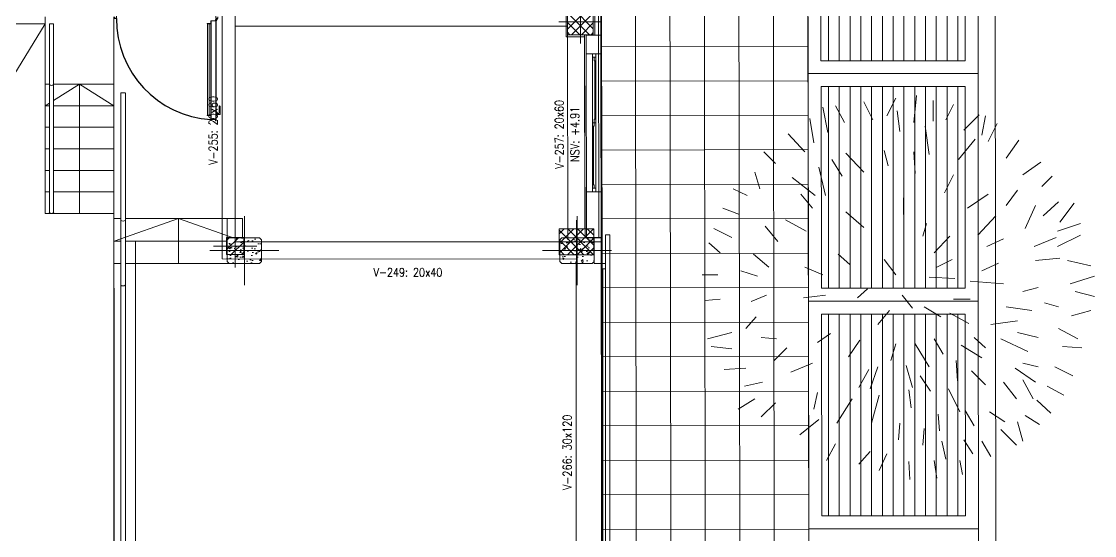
# Model space of a CAD drawing. Header units: millimetres. Extents: x 14 to 290, y 66 to 213.
# Drawn here: x 132.61 to 145.04, y 161.28 to 167.25 of the extents above; entities that cross this region are included whole.
import ezdxf
from ezdxf.enums import TextEntityAlignment as Align

# ---------------------------------------------------------------- set-up
doc = ezdxf.new("R2010")
doc.units = ezdxf.units.MM
doc.linetypes.add('HIDDEN', pattern=[9.525, 6.35, -3.175])
for name, color, linetype, lineweight in [('COLUMNAS  30 x 30', 252, 'Continuous', 20), ('COLUMNAS 40 X 30', 252, 'Continuous', 20), ('EJES COL FE', 252, 'Continuous', 20), ('OCASA_TODAS_r06$0$CARP-HOJA', 252, 'Continuous', 20), ('OCASA_TODAS_r06$0$MURO BLOQUE CEMENTO 18', 252, 'Continuous', 20), ('OCASA_TODAS_r06$0$PASES ASCENSORES', 252, 'Continuous', 15), ('OCASA_TODAS_r06$0$VEREDA', 252, 'Continuous', 15), ('OCASA_TODAS_r08$0$Arboles', 252, 'Continuous', 15), ('OCASA_TODAS_r08$0$CARP-BARRIDO', 252, 'Continuous', 15), ('OCASA_TODAS_r08$0$CARP-HERRAJES', 252, 'Continuous', 15), ('OCASA_TODAS_r08$0$CARP-HOJA', 252, 'Continuous', 20), ('OCASA_TODAS_r08$0$CARP-MARCO', 252, 'Continuous', 20), ('OCASA_TODAS_r08$0$CARPINTERIA', 252, 'Continuous', 15), ('OCASA_TODAS_r08$0$CGC COLUMNAS', 252, 'Continuous', 20), ('OCASA_TODAS_r08$0$CGC COLUMNAS EJES', 252, 'Continuous', 20), ('OCASA_TODAS_r08$0$CGC COLUMNAS HATCH', 252, 'Continuous', 20), ('OCASA_TODAS_r08$0$CGC VIGAS', 252, 'HIDDEN', 15), ('OCASA_TODAS_r08$0$CGC VIGAS REF', 252, 'Continuous', 15), ('OCASA_TODAS_r08$0$LINEA_DE_PROYECCION', 252, 'HIDDEN', 15), ('OCASA_TODAS_r08$0$MURO BLOQUE CEMENTO 18', 252, 'Continuous', 20), ('OCASA_TODAS_r08$0$MURO BLOQUE CEMENTO 8', 252, 'Continuous', 20), ('OCASA_TODAS_r08$0$REVOQUES', 251, 'Continuous', 15), ('OCASA_TODAS_r08$0$VENTANAS', 251, 'Continuous', 15), ('OCASA_TODAS_r08$0$VEREDA', 251, 'Continuous', 15), ('VISTA COLUMNAS', 251, 'Continuous', 15)]:
    doc.layers.add(name, color=color, linetype=linetype, lineweight=lineweight)
doc.styles.add('OCASA_TODAS_r08$0$CYPETXT', font='romans__.ttf', dxfattribs={"height": 0.2})

# ---------------------------------------------------------------- blocks, each defined once
blk = doc.blocks.new('OCASA_TODAS_r08$0$EJES_DE_LA_COLUMNA')
at = {"layer": 'OCASA_TODAS_r08$0$CGC COLUMNAS EJES'}
for p, q in [((0, -0.5), (0, 0.5)), ((-0.5, 0), (0.5, 0))]:
    blk.add_line(p, q, dxfattribs=at)
blk = doc.blocks.new('OCASA_TODAS_r08$0$Estructura PB para Arquitectura')
at = {"layer": 'OCASA_TODAS_r08$0$CGC COLUMNAS'}
for points in [[(1217.131945, 393.990818), (1217.431945, 393.990818), (1217.431945, 394.290818), (1217.131945, 394.290818), (1217.131945, 393.990818)], [(1217.037145, 391.440878), (1217.437145, 391.440878), (1217.437145, 391.740878), (1217.037145, 391.740878), (1217.037145, 391.440878)], [(1213.182698, 391.441466), (1213.382698, 391.441466), (1213.382698, 391.641466), (1213.182698, 391.641466)]]:
    blk.add_lwpolyline(points, close=True, dxfattribs=at)
at = {"layer": 'OCASA_TODAS_r08$0$CGC COLUMNAS HATCH'}
for p, q in [((1217.131945, 394.055217, -0.000029), (1217.367545, 394.290817, -0.000029)), ((1217.431945, 394.060073, -0.000029), (1217.201201, 394.290817, -0.000029)), ((1217.388064, 393.990817, -0.000029), (1217.131945, 394.246936, -0.000029)), ((1217.180682, 393.990817, -0.000029), (1217.431945, 394.24208, -0.000029)), ((1217.274927, 393.990817, -0.000029), (1217.131945, 394.133799, -0.000029)), ((1217.293819, 393.990817, -0.000029), (1217.431945, 394.128943, -0.000029)), ((1217.16179, 393.990817, -0.000029), (1217.131945, 394.020662, -0.000029)), ((1217.406956, 393.990817, -0.000029), (1217.431945, 394.015806, -0.000029)), ((1217.037145, 391.458264, -0.000029), (1217.319758, 391.740877, -0.000029)), ((1217.037145, 391.684538, -0.000029), (1217.093484, 391.740877, -0.000029)), ((1217.037145, 391.571401, -0.000029), (1217.206621, 391.740877, -0.000029)), ((1217.322714, 391.440877, -0.000029), (1217.037145, 391.726446, -0.000029)), ((1217.132895, 391.440877, -0.000029), (1217.432895, 391.740877, -0.000029)), ((1217.435851, 391.440877, -0.000029), (1217.135851, 391.740877, -0.000029)), ((1217.437145, 391.552721, -0.000029), (1217.248988, 391.740877, -0.000029)), ((1217.437145, 391.665858, -0.000029), (1217.362125, 391.740877, -0.000029)), ((1213.182698, 391.500479, -0.000024), (1213.323685, 391.641466, -0.000024)), ((1213.182698, 391.613616, -0.000024), (1213.210548, 391.641466, -0.000024)), ((1213.236822, 391.441466, -0.000024), (1213.382698, 391.587342, -0.000024)), ((1217.209577, 391.440877, -0.000029), (1217.037145, 391.613309, -0.000029)), ((1217.246032, 391.440877, -0.000029), (1217.437145, 391.63199, -0.000029)), ((1213.354849, 391.441466, -0.000024), (1213.382698, 391.469315, -0.000024)), ((1217.09644, 391.440877, -0.000029), (1217.037145, 391.500172, -0.000029)), ((1217.359169, 391.440877, -0.000029), (1217.437145, 391.518853, -0.000029))]:
    blk.add_line(p, q, dxfattribs=at)
at = {"layer": 'OCASA_TODAS_r08$0$CGC VIGAS', "lineweight": 9}
for p, q in [((1217.496573, 391.641183, -0.000029), (1217.491517, 394.291123, -0.000029)), ((1213.132698, 391.391491, -0.000024), (1213.132698, 394.221705, -0.000024)), ((1213.282698, 394.090818, -0.000029), (1217.131945, 394.090818, -0.000029)), ((1213.282698, 391.591466, -0.000029), (1213.282698, 394.090818, -0.000029)), ((1217.136573, 391.640878, -0.000029), (1217.132089, 393.990818, -0.000029)), ((1217.336573, 391.640878, -0.000029), (1217.33209, 393.990818, -0.000029)), ((1217.037145, 391.590836, -0.000024), (1213.282698, 391.591466, -0.000024)), ((1217.237145, 391.390802, -0.000024), (1213.132698, 391.391491, -0.000024)), ((1217.235276, 386.955828, -0.000029), (1217.235276, 391.340878, -0.000029))]:
    blk.add_line(p, q, dxfattribs=at)
blk.add_lwpolyline([(1217.535276, 386.955828), (1217.535276, 391.640878), (1217.336573, 391.640878)], dxfattribs=at)
at = {"layer": 'OCASA_TODAS_r08$0$CGC COLUMNAS EJES', "yscale": 0.5}
for p, xscale in [((1213.282698, 394.271705, -0.000024), 0.5), ((1217.281945, 394.140818, -0.000029), 0.5), ((1217.237145, 391.590878, -0.000029), 0.6), ((1213.282698, 391.541466, -0.000024), 0.5)]:
    blk.add_blockref('OCASA_TODAS_r08$0$EJES_DE_LA_COLUMNA', p, dxfattribs=dict(at, xscale=xscale))
at = {"layer": 'OCASA_TODAS_r08$0$CGC VIGAS REF', "style": 'OCASA_TODAS_r08$0$CYPETXT'}
for s, rotation, width, p in [('V-255: 20x60', 90, 0.821201, (1213.027698, 392.881585, -0.000029)), ('V-257: 20x60', 90.110161, 0.821201, (1217.03821, 392.83647, -0.000029)), ('NSV: +4.91', 90.110161, 0.821201, (1217.218031, 392.83647, -0.000029)), ('V-249: 20x40', 359.991257, 0.821201, (1215.284879, 391.236172, -0.000029)), ('V-266: 30x120', 90, 0.826084, (1217.130276, 389.148353, -0.000029))]:
    blk.add_text(s, height=0.1, rotation=rotation, dxfattribs=dict(at, width=width)).set_placement(p, align=Align.MIDDLE_CENTER)
blk = doc.blocks.new('OCASA_TODAS_r08$0$arbusto')
for p, q in [((-0.694395, 4.630506), (-0.943832, 5.129236)), ((-0.302416, 4.737377), (-0.052979, 5.236107)), ((0.445901, 4.559259), (0.517167, 5.307354)), ((0.980415, 4.594884), (0.980415, 5.164858)), ((-1.941591, 4.274272), (-2.084127, 4.986742)), ((-1.478347, 4.559259), (-1.727784, 5.022364)), ((0.053922, 4.309894), (-0.017344, 4.879871)), ((1.336754, 4.630506), (1.550561, 5.057989)), ((-2.333569, 3.989282), (-2.44047, 4.666131)), ((1.835633, 4.345519), (2.263247, 4.772999)), ((2.334513, 4.203025), (2.441414, 4.737377)), ((2.512684, 4.024907), (2.762122, 4.523637)), ((-2.583007, 3.739917), (-3.046251, 4.238647)), ((0.87351, 3.668671), (0.766608, 4.452388)), ((1.693097, 3.526177), (2.156341, 4.096154)), ((3.011564, 3.561802), (3.367907, 4.060529)), ((-3.402594, 3.419305), (-3.723302, 3.739917)), ((-0.943832, 3.169943), (-1.442712, 3.704295)), ((-0.266786, 3.348059), (-0.373687, 3.775542)), ((0.481536, 3.134318), (0.445901, 3.739917)), ((-2.012861, 2.528719), (-2.191033, 3.312437)), ((-1.549617, 3.063072), (-1.83469, 3.526177)), ((3.474808, 3.098694), (3.973687, 3.45493)), ((-3.830203, 2.706835), (-3.972739, 3.169943)), ((-2.297934, 2.528719), (-2.93935, 3.027447)), ((1.301123, 2.599966), (1.550561, 3.098694)), ((4.009322, 2.778084), (4.294395, 3.063072)), ((-4.186546, 2.528719), (-4.578524, 2.706835)), ((-2.3692, 2.172483), (-2.689908, 2.564342)), ((0.160828, 1.994365), (0.160828, 2.457473)), ((1.942539, 2.172483), (2.512684, 2.564342)), ((3.011564, 2.24373), (3.332271, 2.671213)), ((-4.400353, 1.994365), (-4.863597, 2.172483)), ((3.546074, 1.602506), (3.831151, 2.24373)), ((4.044953, 1.958743), (4.472567, 2.350601)), ((4.508197, 1.780624), (4.900176, 2.314977)), ((-2.547371, 1.531259), (-3.117521, 1.851871)), ((-0.943832, 1.638131), (-1.442712, 2.065612)), ((2.227611, 1.424391), (2.726491, 1.958743)), ((-4.614155, 1.353141), (-5.113035, 1.602506)), ((-3.331324, 1.246272), (-3.687667, 1.673753)), ((0.802244, 1.745002), (0.695338, 1.388766)), ((4.436931, 1.531259), (5.078347, 1.745002)), ((-4.934863, 0.92566), (-5.255571, 1.210648)), ((1.016046, 0.92566), (1.443659, 1.388766)), ((2.940293, 1.317519), (2.477049, 1.103779)), ((3.795516, 1.103779), (4.401296, 1.353141)), ((4.436931, 1.103779), (5.078347, 1.424391)), ((-3.580765, 0.533802), (-4.008375, 0.890036)), ((-1.33581, 0.605049), (-1.656518, 0.890036)), ((-0.052979, 0.320059), (-0.373687, 0.747542)), ((1.087316, 0.533802), (1.514925, 0.747542)), ((2.334513, 0.42693), (2.797757, 0.640671)), ((3.831151, 0.71192), (4.508197, 0.783167)), ((4.722004, 0.71192), (5.36342, 0.569424)), ((-5.006133, 0.320059), (-5.433742, 0.320059)), ((-3.901473, 0.284437), (-4.364718, 0.42693)), ((-2.084127, 0.320059), (-2.583007, 0.533802)), ((1.586196, 0.21319), (0.87351, 0.248812)), ((2.940293, 0.070697), (2.013805, 0.141943)), ((4.793275, 0.070697), (5.470321, 0.284437)), ((-3.652031, -0.249915), (-4.079645, -0.428033)), ((-2.012861, -0.249915), (-2.618642, -0.321162)), ((-1.122004, -0.321162), (-0.836931, -0.0718)), ((0.125193, -0.249915), (0.410265, -0.606152)), ((3.474808, -0.143046), (3.902417, -0.036175)), ((4.935811, -0.143046), (5.470321, -0.28554)), ((-4.934863, -0.356787), (-5.362476, -0.392411)), ((1.194218, -0.855517), (0.730973, -0.570527)), ((1.550561, -0.356787), (2.013805, -0.356787)), ((3.011564, -0.570527), (3.724245, -0.677398)), ((4.472567, -0.570527), (4.080588, -0.463658)), ((-3.937109, -0.855517), (-4.222181, -1.176128)), ((-0.23115, -0.677398), (-0.551858, -1.069257)), ((1.443659, -0.748645), (1.97817, -1.033632)), ((4.828905, -0.819892), (5.36342, -0.677398)), ((2.583955, -1.069257), (3.332271, -0.962386)), ((4.472567, -1.176128), (5.007077, -1.461116)), ((-4.614155, -1.282997), (-5.291206, -1.461116)), ((-3.366959, -1.461116), (-3.794572, -1.425494)), ((-1.870325, -1.318622), (-2.226664, -1.567987)), ((1.016046, -1.461116), (1.265488, -1.888599)), ((2.441414, -1.710481), (2.120706, -1.425494)), ((2.869027, -1.461116), (3.617344, -1.817352)), ((3.332271, -1.282997), (3.902417, -1.425494)), ((-4.614155, -1.746103), (-5.184305, -1.674856)), ((-3.081886, -1.710481), (-3.438229, -2.066715)), ((-1.050738, -1.49674), (-1.371445, -1.959846)), ((-0.052979, -1.603609), (-0.195515, -2.066715)), ((0.87351, -2.244833), (0.481536, -1.603609)), ((1.764367, -1.639234), (2.334513, -1.995468)), ((4.579468, -1.674856), (5.113982, -1.710481)), ((1.657462, -2.636691), (1.621831, -2.066715)), ((-4.222181, -2.280457), (-4.827962, -2.31608)), ((-2.3692, -2.137964), (-2.974985, -2.387326)), ((-0.801296, -2.31608), (-1.086373, -2.81481)), ((-0.765665, -2.850434), (-0.551858, -2.244833)), ((0.410265, -2.81481), (0.232094, -2.209211)), ((2.04944, -2.351704), (2.441414, -2.743563)), ((3.261001, -2.280457), (3.831151, -2.672316)), ((3.902417, -2.244833), (3.474808, -2.137964)), ((4.365661, -2.244833), (4.864541, -2.494198)), ((-3.758937, -2.672316), (-4.257816, -2.779185)), ((0.624072, -2.494198), (0.909145, -2.921681)), ((2.940293, -2.672316), (3.296636, -3.135421)), ((3.759881, -3.135421), (3.474808, -2.601069)), ((-2.226664, -2.957303), (-2.333569, -3.420408)), ((0.303364, -2.886056), (0.37463, -3.384786)), ((1.408024, -2.850434), (1.728732, -3.491655)), ((4.151859, -2.779185), (4.615103, -3.02855)), ((-3.972739, -3.135421), (-4.435988, -3.420408)), ((-3.402594, -3.242293), (-3.794572, -3.634151)), ((-1.26454, -3.135421), (-1.692153, -3.812267)), ((-0.516223, -3.02855), (-0.73003, -3.812267)), ((3.866782, -3.171046), (4.25876, -3.52728)), ((1.122952, -3.562905), (1.158582, -4.02601)), ((1.871268, -3.456033), (2.120706, -3.883516)), ((2.548319, -3.491655), (2.975928, -3.776645)), ((-2.191033, -3.705398), (-2.725543, -4.132879)), ((0.053922, -3.812267), (0.018292, -4.275375)), ((3.332271, -3.776645), (3.474808, -4.310997)), ((3.546074, -3.598527), (3.938052, -3.847892)), ((0.695338, -4.417869), (0.730973, -3.954763)), ((2.869027, -3.990385), (3.296636, -4.417869)), ((-1.727784, -4.382244), (-1.977226, -4.845349)), ((1.336754, -4.809727), (1.229853, -4.310997)), ((2.085075, -4.667234), (1.835633, -4.275375)), ((2.334513, -4.310997), (2.583955, -4.73848)), ((-0.765665, -4.595987), (-1.086373, -4.952221)), ((-0.302416, -4.667234), (-0.516223, -5.130339)), ((0.303364, -4.880974), (0.338999, -5.379704)), ((1.016046, -4.845349), (1.087316, -5.344079)), ((1.728732, -4.845349), (1.799998, -5.237208))]:
    blk.add_line(p, q)
blk = doc.blocks.new('OCASA_TODAS_r08$0$V13 19_06_2014')
for points in [[(2902.676481, 1192.902978), (2902.676481, 1194.502978)], [(2902.716481, 1192.902978), (2902.716481, 1194.502978)], [(2902.696481, 1193.702978), (2902.716481, 1193.702978), (2902.716481, 1193.742978), (2902.696481, 1193.742978)]]:
    blk.add_lwpolyline(points)
for points, elevation in [([(2902.696481, 1194.462978), (2902.676481, 1194.462978), (2902.676481, 1194.502978), (2902.696481, 1194.502978)], -0.182251), ([(2902.696481, 1194.502978), (2902.716481, 1194.502978), (2902.716481, 1194.462978), (2902.696481, 1194.462978)], -0.182251), ([(2902.703481, 1194.422978), (2902.703481, 1193.742978)], -0.182179), ([(2902.709481, 1194.422978), (2902.709481, 1193.742978)], -0.182179), ([(2902.683481, 1193.662978), (2902.683481, 1192.982968)], -0.182179), ([(2902.689481, 1193.662978), (2902.689481, 1192.982968)], -0.182179), ([(2902.696481, 1192.902978), (2902.676481, 1192.902978), (2902.676481, 1192.942978), (2902.696481, 1192.942978)], -0.182179), ([(2902.696481, 1192.942978), (2902.716481, 1192.942978), (2902.716481, 1192.902978), (2902.696481, 1192.902978)], -0.182179)]:
    blk.add_lwpolyline(points, dxfattribs=dict(elevation=elevation))
for points, elevation in [([(2902.696481, 1194.422978), (2902.696481, 1194.462978), (2902.716481, 1194.462978), (2902.716481, 1194.422978)], -0.182251), ([(2902.676481, 1192.982968), (2902.676481, 1192.942968), (2902.696481, 1192.942968), (2902.696481, 1192.982968)], -0.182179)]:
    blk.add_lwpolyline(points, close=True, dxfattribs=dict(elevation=elevation))
for points in [[(2902.676481, 1193.702978), (2902.676481, 1193.662978), (2902.696481, 1193.662978), (2902.696481, 1193.702978)], [(2902.696481, 1193.702978), (2902.696481, 1193.742978), (2902.716481, 1193.742978), (2902.716481, 1193.702978)]]:
    blk.add_lwpolyline(points, close=True)
blk = doc.blocks.new('OCASA_TODAS_r08$0$SE 16')
at = {"layer": 'OCASA_TODAS_r08$0$CARP-BARRIDO', "lineweight": -3}
blk.add_arc((-36.41539, -19.636195), 1.16501, 179.476971, 266.48031, dxfattribs=at)
at = {"layer": 'OCASA_TODAS_r08$0$CARP-HERRAJES'}
for p, q in [((-36.486912, -19.685538), (-36.527067, -19.685538)), ((-36.527067, -19.690098), (-36.486912, -19.690098)), ((-36.525375, -19.690098), (-36.525375, -20.748793)), ((-36.505688, -20.748793), (-36.505688, -19.690098)), ((-36.388912, -20.640073), (-36.387912, -20.640073)), ((-36.486912, -20.748793), (-36.527067, -20.748793)), ((-36.527067, -20.753354), (-36.486912, -20.753354)), ((-36.417912, -20.717998), (-36.426912, -20.717998)), ((-36.426912, -20.752998), (-36.417912, -20.752998)), ((-36.414912, -20.749998), (-36.414912, -20.720998)), ((-36.414912, -20.728073), (-36.396912, -20.728073)), ((-36.414912, -20.742073), (-36.387912, -20.742073)), ((-36.391912, -20.723073), (-36.391912, -20.643073)), ((-36.377912, -20.732073), (-36.377912, -20.650073))]:
    blk.add_line(p, q, dxfattribs=at)
for centre, radius, start, end in [((-36.527067, -19.687818), 0.00228, 90, 270), ((-36.388912, -20.643073), 0.003, 90, 180), ((-36.387912, -20.650073), 0.01, 0, 90), ((-36.527067, -20.751073), 0.00228, 90, 270), ((-36.417912, -20.720998), 0.003, 0, 90), ((-36.417912, -20.749998), 0.003, 270, 0), ((-36.396912, -20.723073), 0.005, 270, 0), ((-36.387912, -20.732073), 0.01, 270, 0)]:
    blk.add_arc(centre, radius, start, end, dxfattribs=at)
at = {"layer": 'OCASA_TODAS_r08$0$CARP-HOJA'}
for p, q in [((-36.431912, -19.654008), (-36.431912, -19.641508)), ((-36.430712, -19.641508), (-36.430712, -19.655208)), ((-36.428112, -19.797314), (-36.428112, -19.641508)), ((-36.426912, -20.811508), (-36.426912, -19.641508)), ((-36.486912, -20.799008), (-36.486912, -19.654008)), ((-36.486912, -19.654008), (-36.431912, -19.654008)), ((-36.485712, -19.812314), (-36.485712, -19.655208)), ((-36.485712, -19.655208), (-36.430712, -19.655208)), ((-36.485712, -20.797808), (-36.485712, -19.812314)), ((-36.428112, -20.811508), (-36.428112, -19.797314)), ((-36.431912, -20.799008), (-36.486912, -20.799008)), ((-36.430712, -20.797808), (-36.485712, -20.797808)), ((-36.431912, -20.799008), (-36.431912, -20.811508)), ((-36.430712, -20.797808), (-36.430712, -20.811508))]:
    blk.add_line(p, q, dxfattribs=at)
for centre, radius, start, end in [((-36.429412, -19.641508), 0.0025, 0, 180), ((-36.429412, -19.641508), 0.0013, 0, 180), ((-36.429412, -20.811508), 0.0025, 180, 0), ((-36.429412, -20.811508), 0.0013, 180, 0)]:
    blk.add_arc(centre, radius, start, end, dxfattribs=at)
at = {"layer": 'OCASA_TODAS_r08$0$CARP-MARCO'}
for p, q in [((-37.580351, -19.43236), (-37.605351, -19.43236)), ((-37.605351, -19.43236), (-37.605351, -19.44736)), ((-37.605351, -19.43236), (-37.605351, -19.44896)), ((-37.603751, -19.44896), (-37.605351, -19.44896)), ((-37.581951, -19.43396), (-37.603751, -19.43396)), ((-37.603751, -19.43396), (-37.603751, -19.44736)), ((-37.603751, -19.43396), (-37.603751, -19.44896)), ((-37.581951, -19.55716), (-37.581951, -19.43396)), ((-37.580351, -19.55556), (-37.580351, -19.43236)), ((-36.430351, -19.55556), (-36.430351, -19.43236)), ((-36.430351, -19.43236), (-36.405351, -19.43236)), ((-36.428751, -19.55716), (-36.428751, -19.43396)), ((-36.428751, -19.43396), (-36.406951, -19.43396)), ((-36.406951, -19.43396), (-36.406951, -19.44736)), ((-36.406951, -19.43396), (-36.406951, -19.44896)), ((-36.406951, -19.44896), (-36.405351, -19.44896)), ((-36.405351, -19.43236), (-36.405351, -19.44736)), ((-36.405351, -19.43236), (-36.405351, -19.44896)), ((-37.605351, -19.62556), (-37.605351, -19.60896)), ((-37.603751, -19.60896), (-37.605351, -19.60896)), ((-37.605351, -19.62556), (-37.605351, -19.61056)), ((-37.605351, -19.62556), (-37.580351, -19.62556)), ((-37.603751, -19.62396), (-37.603751, -19.60896)), ((-37.603751, -19.62396), (-37.603751, -19.61056)), ((-37.603751, -19.62396), (-37.581951, -19.62396)), ((-37.566951, -19.55716), (-37.581951, -19.55716)), ((-37.581951, -19.62396), (-37.581951, -19.56896)), ((-37.581951, -19.56896), (-37.566951, -19.56896)), ((-37.565351, -19.55556), (-37.580351, -19.55556)), ((-37.580351, -19.62556), (-37.580351, -19.57056)), ((-37.580351, -19.57056), (-37.565351, -19.57056)), ((-37.566951, -19.56896), (-37.566951, -19.55716)), ((-37.565351, -19.57056), (-37.565351, -19.55556)), ((-36.445351, -19.57056), (-36.445351, -19.55556)), ((-36.445351, -19.55556), (-36.430351, -19.55556)), ((-36.430351, -19.57056), (-36.445351, -19.57056)), ((-36.443751, -19.56896), (-36.443751, -19.55716)), ((-36.443751, -19.55716), (-36.428751, -19.55716)), ((-36.428751, -19.56896), (-36.443751, -19.56896)), ((-36.430351, -19.62556), (-36.430351, -19.57056)), ((-36.405351, -19.62556), (-36.430351, -19.62556)), ((-36.428751, -19.62396), (-36.428751, -19.56896)), ((-36.406951, -19.62396), (-36.428751, -19.62396)), ((-36.417071, -19.643831), (-36.426912, -19.652463)), ((-36.420656, -19.644065), (-36.426912, -19.649632)), ((-36.415351, -19.632235), (-36.415351, -19.62556)), ((-36.415351, -19.633663), (-36.415351, -19.62556)), ((-36.413351, -19.637069), (-36.413351, -19.62556)), ((-36.406951, -19.62396), (-36.406951, -19.60896)), ((-36.406951, -19.60896), (-36.405351, -19.60896)), ((-36.406951, -19.62396), (-36.406951, -19.61056)), ((-36.405351, -19.62556), (-36.405351, -19.60896)), ((-36.405351, -19.62556), (-36.405351, -19.61056))]:
    blk.add_line(p, q, dxfattribs=at)
blk.add_circle((-36.419237, -19.638235), 0.006, dxfattribs=at)
blk = doc.blocks.new('col 40x30 18_06_2014')
at = {"layer": 'VISTA COLUMNAS'}
h = blk.add_hatch(dxfattribs=at)
h.set_pattern_fill('AR-CONC', color=256, scale=0.001, style=0)
h.set_pattern_definition([(50, (364.18689, 174.41493), (0.18218467, -0.015939086), [0.01905, -0.20955]), (355, (364.18689, 174.41493), (-0.03524283, 0.19105664), [0.01524, -0.16764]), (100.451, (364.20207, 174.4136), (0.1469425, 0.17511669), [0.01619, -0.17809]), (46.1842, (364.1869, 174.46573), (0.27107904, -0.04204233), [0.028575, -0.314325]), (96.6356, (364.20948, 174.46222), (0.23740423, 0.24742556), [0.024285, -0.267135]), (351.184, (364.1869, 174.46573), (0.2374046, 0.24742512), [0.02286, -0.25146]), (21, (364.21229, 174.45303), (0.15161488, -0.10226552), [0.01905, -0.20955]), (326, (364.21229, 174.45303), (0.06180203, 0.18418797), [0.01524, -0.16764]), (71.4514, (364.22492, 174.4445), (0.21341649, 0.08192286), [0.01619, -0.17809]), (37.5, (364.18689, 174.41493), (0.003088603, 0.084555039), [0, -0.165608, 0, -0.17018, 0, -0.168275]), (7.5, (364.18689, 174.41493), (0.066819663, 0.100180575), [0, -0.097028, 0, -0.161798, 0, -0.064135]), (327.5, (364.13025, 174.41493), (0.135590595, -0.005728744), [0, -0.0635, 0, -0.19812, 0, -0.26289]), (317.5, (364.10485, 174.41493), (0.14812918, 0.02542649), [0, -0.08255, 0, -0.131572, 0, -0.18669])])
h.paths.add_polyline_path([(126.245, 31.498), (126.245, 31.648), (126.07, 31.648), (126.045, 31.623), (126.045, 31.498)])
h.paths.add_polyline_path([(126.445, 31.498), (126.445, 31.623), (126.42, 31.648), (126.245, 31.648), (126.245, 31.498)])
h.paths.add_polyline_path([(126.245, 31.498), (126.245, 31.348), (126.42, 31.348), (126.445, 31.373), (126.445, 31.498)])
h.paths.add_polyline_path([(126.245, 31.348), (126.245, 31.498), (126.045, 31.498), (126.045, 31.373), (126.07, 31.348)])
at = {"layer": 'COLUMNAS  30 x 30'}
for p, q in [((126.045, 31.623), (126.07, 31.648)), ((126.045, 31.373), (126.045, 31.623)), ((126.07, 31.648), (126.42, 31.648)), ((126.445, 31.623), (126.42, 31.648)), ((126.445, 31.623), (126.445, 31.373)), ((126.07, 31.348), (126.045, 31.373)), ((126.42, 31.348), (126.07, 31.348)), ((126.42, 31.348), (126.445, 31.373))]:
    blk.add_line(p, q, dxfattribs=at)
at = {"layer": 'EJES COL FE', "color": 1, "linetype": 'HIDDEN'}
for p, q in [((126.245, 31.098), (126.245, 31.898)), ((125.845, 31.498), (126.645, 31.498))]:
    blk.add_line(p, q, dxfattribs=at)

msp = doc.modelspace()

# ---------------------------------------------------------------- hatches: boundary and pattern name
at = {"layer": 'OCASA_TODAS_r08$0$VEREDA'}
h = msp.add_hatch(dxfattribs=at)
h.set_pattern_fill('LINE', color=256, angle=90)
h.set_pattern_definition([(90, (142.58189, 162.35873), (-0.125, 0), [])])
h.paths.add_polyline_path([(141.903, 147.627), (141.898, 150.655), (143.555, 150.655), (143.558, 146.917)])
h.paths.add_polyline_path([(141.898, 150.955), (141.894, 153.294), (143.552, 153.294), (143.554, 150.955)])
h.paths.add_polyline_path([(141.893, 153.594), (141.889, 155.934), (143.55, 155.934), (143.552, 153.594)])
h.paths.add_polyline_path([(141.889, 156.234), (141.885, 158.573), (143.547, 158.573), (143.55, 156.234)])
h.paths.add_polyline_path([(141.884, 158.873), (141.88, 161.213), (143.545, 161.213), (143.547, 158.873)])
h.paths.add_polyline_path([(141.88, 161.513), (141.876, 163.852), (143.543, 163.852), (143.545, 161.513)])
h.paths.add_polyline_path([(141.875, 164.152), (141.871, 166.492), (143.54, 166.492), (143.542, 164.152)])
h.paths.add_polyline_path([(141.87, 166.792), (141.866, 169.131), (143.538, 169.131), (143.54, 166.792)])
h.paths.add_polyline_path([(141.866, 169.431), (141.862, 171.771), (143.536, 171.771), (143.538, 169.431)])
h.paths.add_polyline_path([(141.861, 172.071), (141.857, 174.41), (143.533, 174.41), (143.535, 172.071)])
h.paths.add_polyline_path([(141.857, 176.71), (141.849, 179.048), (143.527, 179.051), (143.533, 176.71)])

# ---------------------------------------------------------------- linework, layer by layer
at = {"layer": 'OCASA_TODAS_r06$0$CARP-HOJA'}
msp.add_arc((133.784, 164.97, 0), 0.0397, 230.27, 309.73, dxfattribs=at)
at = {"layer": 'OCASA_TODAS_r06$0$MURO BLOQUE CEMENTO 18', "elevation": 0}
msp.add_lwpolyline([(134.989, 164.739), (134.989, 164.96), (135.169, 164.96), (135.169, 164.739), (134.989, 164.739)], dxfattribs=at)
at = {"layer": 'OCASA_TODAS_r06$0$PASES ASCENSORES'}
msp.add_line((133.915, 164.44, 0), (135.064, 164.439, 0), dxfattribs=at)
at = {"layer": 'OCASA_TODAS_r06$0$VEREDA'}
for p, q in [((133.759, 164.96, 0), (133.679, 164.96, 0)), ((134.425, 164.96, 0), (133.679, 164.7, 0)), ((133.81, 164.96, 0), (135.039, 164.96, 0)), ((134.425, 164.44, 0), (134.425, 164.96, 0)), ((134.425, 164.96, 0), (135.039, 164.745, 0)), ((133.759, 164.7, 0), (133.679, 164.7, 0)), ((133.81, 164.7, 0), (134.989, 164.7, 0)), ((133.759, 164.44, 0), (133.679, 164.44, 0)), ((134.989, 164.44, 0), (133.81, 164.44, 0)), ((133.81, 164.44, 0), (134.989, 164.44, 0))]:
    msp.add_line(p, q, dxfattribs=at)
at = {"layer": 'OCASA_TODAS_r08$0$CARP-HOJA'}
for p, q in [((133.759, 153.917), (133.759, 166.42)), ((133.759, 166.42), (133.809, 166.42)), ((133.81, 153.917), (133.81, 166.42))]:
    msp.add_line(p, q, dxfattribs=at)
msp.add_lwpolyline([(132.979, 165.033), (132.979, 167.22), (132.929, 167.22), (132.929, 165.033)], dxfattribs=at)
for centre, radius, start, end in [((132.954, 166.536), 0.0304, 213.1881, 326.8119), ((132.954, 165.05), 0.0304, 213.1881, 326.8119), ((133.784, 164.97), 0.0397, 230.27, 309.73), ((133.784, 164.22), 0.0397, 230.27, 309.73)]:
    msp.add_arc(centre, radius, start, end, dxfattribs=at)
at = {"layer": 'OCASA_TODAS_r08$0$CARPINTERIA'}
for points in [[(139.374, 160.114), (139.374, 164.772), (139.424, 164.772), (139.424, 159.072), (139.374, 159.072), (139.374, 160.054)], [(139.374, 160.054), (139.374, 159.072), (139.424, 159.072), (139.424, 164.772), (139.374, 164.772), (139.374, 160.114)], [(139.374, 160.114), (139.374, 164.379), (139.344, 164.379), (139.344, 160.114)]]:
    msp.add_lwpolyline(points, dxfattribs=at)
msp.add_lwpolyline([(139.374, 164.379), (139.374, 164.439), (139.334, 164.439), (139.334, 164.379)], close=True, dxfattribs=at)
at = {"layer": 'OCASA_TODAS_r08$0$LINEA_DE_PROYECCION'}
msp.add_line((96.815, 164.44), (133.664, 164.439), dxfattribs=at)
at = {"layer": 'OCASA_TODAS_r08$0$MURO BLOQUE CEMENTO 18'}
for p, q in [((139.329, 166.872), (139.149, 166.872)), ((139.152, 165.272), (139.332, 165.272))]:
    msp.add_line(p, q, dxfattribs=at)
for points in [[(139.149, 167.089), (139.329, 167.089), (139.333, 164.739), (139.153, 164.739), (139.149, 167.089)], [(139.154, 164.439), (139.154, 164.439)]]:
    msp.add_lwpolyline(points, dxfattribs=at)
at = {"layer": 'OCASA_TODAS_r08$0$MURO BLOQUE CEMENTO 8'}
for points in [[(139.329, 167.089), (139.328, 167.389), (139.248, 167.389), (139.248, 167.089), (139.329, 167.089)], [(139.244, 164.739), (139.333, 164.739), (139.333, 164.439), (139.244, 164.439), (139.244, 164.739)]]:
    msp.add_lwpolyline(points, dxfattribs=at)
at = {"layer": 'OCASA_TODAS_r08$0$REVOQUES'}
msp.add_lwpolyline([(139.133, 164.841), (139.129, 167.069), (138.919, 167.069), (138.919, 167.409), (139.128, 167.409), (139.128, 171.152)], dxfattribs=at)
at = {"layer": 'OCASA_TODAS_r08$0$VEREDA'}
for p, q in [((143.908, 147.319), (143.849, 213.111)), ((132.879, 166.52), (132.879, 167.299)), ((133.679, 153.967), (133.678, 167.299)), ((132.879, 167.22), (115.968, 167.22)), ((124.795, 153.967), (132.879, 167.22)), ((139.327, 166.956, 0), (141.72, 166.96, 0)), ((132.879, 165.02), (132.879, 166.52)), ((132.879, 166.52), (132.929, 166.52)), ((132.979, 166.332), (133.278, 166.52)), ((132.979, 166.52), (133.678, 166.52)), ((133.278, 166.52), (133.678, 166.27)), ((133.278, 166.52), (133.278, 165.02)), ((139.327, 166.556, 0), (141.721, 166.56, 0)), ((132.879, 166.27), (132.929, 166.301)), ((132.879, 166.27), (132.929, 166.27)), ((132.979, 166.27), (133.678, 166.27)), ((139.328, 166.156, 0), (141.722, 166.16, 0)), ((132.879, 166.02), (132.929, 166.02)), ((132.979, 166.02), (133.678, 166.02)), ((132.879, 165.77), (132.929, 165.77)), ((132.879, 165.77), (132.929, 165.77)), ((132.979, 165.77), (133.678, 165.77)), ((132.979, 165.77), (133.678, 165.77)), ((139.329, 165.756, 0), (141.722, 165.76, 0)), ((132.879, 165.52), (132.929, 165.52)), ((132.979, 165.52), (133.678, 165.52)), ((132.879, 165.27), (132.929, 165.27)), ((132.979, 165.27), (133.678, 165.27)), ((139.33, 165.356, 0), (141.723, 165.36, 0)), ((132.879, 165.02), (133.678, 165.02)), ((133.678, 164.96), (133.759, 164.96)), ((139.33, 164.956, 0), (141.724, 164.96, 0)), ((133.678, 164.699), (133.759, 164.699)), ((139.331, 164.556, 0), (141.724, 164.56, 0)), ((139.332, 164.156, 0), (141.725, 164.16, 0)), ((139.332, 163.756, 0), (141.726, 163.76, 0)), ((139.333, 163.356, 0), (141.726, 163.36, 0)), ((139.334, 162.956, 0), (141.727, 162.96, 0)), ((139.334, 162.556, 0), (141.728, 162.56, 0)), ((139.335, 162.156, 0), (141.728, 162.16, 0)), ((139.336, 161.756, 0), (141.729, 161.76, 0)), ((139.336, 161.356, 0), (141.73, 161.36, 0))]:
    msp.add_line(p, q, dxfattribs=at)
at = {"layer": 'OCASA_TODAS_r08$0$VEREDA', "elevation": 0}
for points in [[(139.352, 148.55), (139.352, 148.55), (139.352, 148.55), (139.246, 210.156)], [(139.752, 148.38), (139.646, 210.157)], [(140.152, 148.21), (140.046, 210.157)], [(140.553, 148.039), (140.446, 210.158)], [(140.953, 147.869), (140.846, 210.159)], [(141.353, 147.698), (141.246, 210.16)], [(141.751, 147.526), (141.754, 147.528), (141.646, 210.16)], [(141.721, 166.642), (141.716, 169.281), (143.688, 169.281), (143.69, 166.642), (141.721, 166.642)], [(141.725, 164.002), (141.721, 166.642), (143.69, 166.642), (143.693, 164.002), (141.725, 164.002)], [(141.73, 161.363), (141.725, 164.002), (143.693, 164.002), (143.695, 161.363), (141.73, 161.363)], [(141.734, 158.723), (141.73, 161.363), (143.695, 161.363), (143.697, 158.723), (141.734, 158.723)]]:
    msp.add_lwpolyline(points, dxfattribs=at)
for points in [[(141.87, 166.792), (141.866, 169.131), (143.538, 169.131), (143.54, 166.792)], [(141.875, 164.152), (141.871, 166.492), (143.54, 166.492), (143.542, 164.152)], [(141.88, 161.513), (141.876, 163.852), (143.543, 163.852), (143.545, 161.513)]]:
    msp.add_lwpolyline(points, close=True, dxfattribs=at)
at = {"layer": 'OCASA_TODAS_r08$0$VEREDA'}
for points in [[(133.759, 153.967), (133.679, 153.967), (133.678, 164.96)], [(134.989, 164.7), (133.928, 164.7), (133.928, 153.967), (133.81, 153.967)]]:
    msp.add_lwpolyline(points, dxfattribs=at)

# ---------------------------------------------------------------- block references
at = {"color": 31, "true_color": 0xfebd57}
msp.add_blockref('OCASA_TODAS_r08$0$Estructura PB para Arquitectura', (-1078.2, -226.899), dxfattribs=at)
at = {"layer": 'COLUMNAS 40 X 30'}
for p in [(8.944, 133.091, 0), (12.799, 133.091, 0)]:
    msp.add_blockref('col 40x30 18_06_2014', p, dxfattribs=at)
at = {"layer": 'OCASA_TODAS_r08$0$Arboles', "xscale": 0.41681, "yscale": 0.41681, "zscale": 0.41681}
msp.add_blockref('OCASA_TODAS_r08$0$arbusto', (142.76, 164.176, 0), dxfattribs=at)
at = {"layer": 'OCASA_TODAS_r08$0$CARPINTERIA'}
msp.add_blockref('OCASA_TODAS_r08$0$SE 16', (171.288, 186.908, 0), dxfattribs=at)
at = {"layer": 'OCASA_TODAS_r08$0$VENTANAS'}
msp.add_blockref('OCASA_TODAS_r08$0$V13 19_06_2014', (-2763.454, -1027.631, 0.182), dxfattribs=at)

doc.saveas('drawing.dxf')
